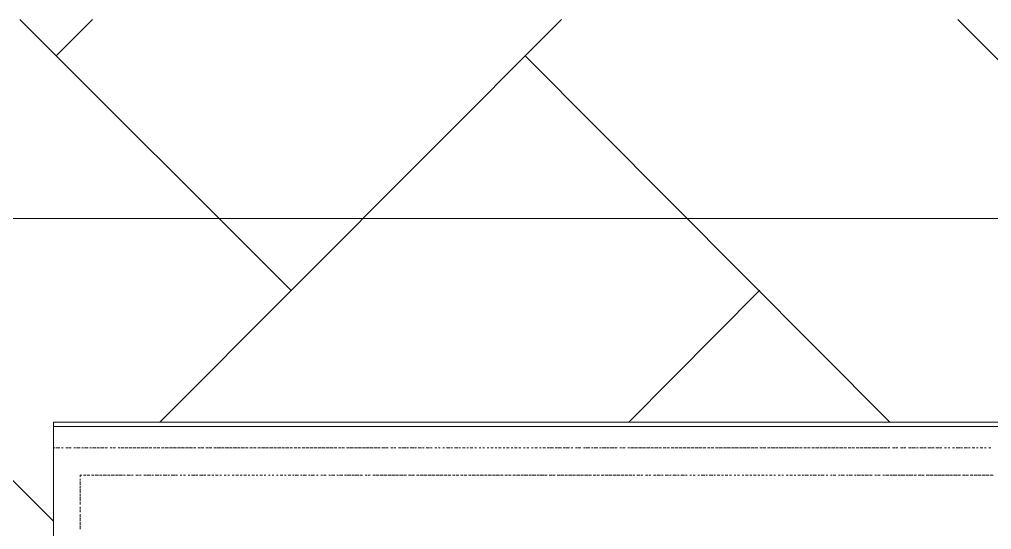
# Model space of a CAD drawing. Header units: millimetres. Extents: x 2928 to 3112, y 1220 to 1280.
# Drawn here: x 2949.936 to 2951.766, y 1237.831 to 1238.792 of the extents above; entities that cross this region are included whole.
import ezdxf

# ---------------------------------------------------------------- set-up
doc = ezdxf.new("R2010")
doc.units = ezdxf.units.MM

msp = doc.modelspace()

# ---------------------------------------------------------------- linework, layer by layer
at = {"color": 9, "linetype": 'Continuous', "lineweight": 13, "true_color": 0xbababa}
for points in [[(2950.44645, 1238.28191), (2949.93644, 1238.79192), (2949.93644, 1238.79192)], [(2950.00477, 1238.72358), (2950.07311, 1238.79192), (2950.07311, 1238.79192)], [(2950.19978, 1238.03358), (2950.95645, 1238.79192), (2950.95645, 1238.79192)], [(2952.21314, 1238.28191), (2951.70313, 1238.79192), (2951.70313, 1238.79192)], [(2949.99977, 1237.84691), (2949.12143, 1238.72358), (2949.12143, 1238.72358)], [(2951.5748, 1238.03358), (2950.88812, 1238.72358), (2950.88812, 1238.72358)], [(2951.08312, 1238.03358), (2951.32979, 1238.28191), (2951.32979, 1238.28191)]]:
    msp.add_lwpolyline(points, dxfattribs=at)
at = {"color": 253, "linetype": 'Continuous', "lineweight": 5, "true_color": 0x9a9a9a}
for points in [[(2939.59296, 1238.41691), (2954.67317, 1238.41691), (2954.67317, 1238.41691)], [(2949.99977, 1238.02524), (2952.0148, 1238.02524), (2952.0148, 1238.02524)]]:
    msp.add_lwpolyline(points, dxfattribs=at)
at = {"color": 7, "linetype": 'Continuous', "lineweight": 20, "true_color": 0x000007}
msp.add_lwpolyline([(2949.99977, 1237.5819), (2952.0148, 1237.5819), (2952.0148, 1238.03358), (2949.99977, 1238.03358)], close=True, dxfattribs=at)
at = {"color": 252, "linetype": 'Continuous', "lineweight": 13, "true_color": 0x989898}
for points in [[(2950.00311, 1237.98524), (2949.99977, 1237.98524), (2949.99977, 1237.98524)], [(2950.01144, 1237.98524), (2950.00477, 1237.98524), (2950.00477, 1237.98524)], [(2950.01811, 1237.98524), (2950.01477, 1237.98524), (2950.01477, 1237.98524)], [(2950.02644, 1237.98524), (2950.02311, 1237.98524), (2950.02311, 1237.98524)], [(2950.03311, 1237.98524), (2950.02811, 1237.98524), (2950.02811, 1237.98524)], [(2950.04144, 1237.98524), (2950.03811, 1237.98524), (2950.03811, 1237.98524)], [(2950.04978, 1237.98524), (2950.04311, 1237.98524), (2950.04311, 1237.98524)], [(2950.05644, 1237.98524), (2950.05311, 1237.98524), (2950.05311, 1237.98524)], [(2950.06478, 1237.98524), (2950.05811, 1237.98524), (2950.05811, 1237.98524)], [(2950.07144, 1237.98524), (2950.06811, 1237.98524), (2950.06811, 1237.98524)], [(2950.07978, 1237.98524), (2950.07311, 1237.98524), (2950.07311, 1237.98524)], [(2950.08644, 1237.98524), (2950.08144, 1237.98524), (2950.08144, 1237.98524)], [(2950.09478, 1237.98524), (2950.08811, 1237.98524), (2950.08811, 1237.98524)], [(2950.10144, 1237.98524), (2950.09644, 1237.98524), (2950.09644, 1237.98524)], [(2950.10978, 1237.98524), (2950.10644, 1237.98524), (2950.10644, 1237.98524)], [(2950.11644, 1237.98524), (2950.11144, 1237.98524), (2950.11144, 1237.98524)], [(2950.12478, 1237.98524), (2950.12144, 1237.98524), (2950.12144, 1237.98524)], [(2950.13311, 1237.98524), (2950.12644, 1237.98524), (2950.12644, 1237.98524)], [(2950.13978, 1237.98524), (2950.13478, 1237.98524), (2950.13478, 1237.98524)], [(2950.14811, 1237.98524), (2950.14144, 1237.98524), (2950.14144, 1237.98524)], [(2950.15478, 1237.98524), (2950.14978, 1237.98524), (2950.14978, 1237.98524)], [(2950.16311, 1237.98524), (2950.15644, 1237.98524), (2950.15644, 1237.98524)], [(2950.16978, 1237.98524), (2950.16478, 1237.98524), (2950.16478, 1237.98524)], [(2950.17811, 1237.98524), (2950.17144, 1237.98524), (2950.17144, 1237.98524)], [(2950.18478, 1237.98524), (2950.17978, 1237.98524), (2950.17978, 1237.98524)], [(2950.19311, 1237.98524), (2950.18811, 1237.98524), (2950.18811, 1237.98524)], [(2950.19978, 1237.98524), (2950.19478, 1237.98524), (2950.19478, 1237.98524)], [(2950.20811, 1237.98524), (2950.20311, 1237.98524), (2950.20311, 1237.98524)], [(2950.21644, 1237.98524), (2950.20978, 1237.98524), (2950.20978, 1237.98524)], [(2950.22311, 1237.98524), (2950.21811, 1237.98524), (2950.21811, 1237.98524)], [(2950.23144, 1237.98524), (2950.22478, 1237.98524), (2950.22478, 1237.98524)], [(2950.23811, 1237.98524), (2950.23311, 1237.98524), (2950.23311, 1237.98524)], [(2950.24644, 1237.98524), (2950.23978, 1237.98524), (2950.23978, 1237.98524)], [(2950.25311, 1237.98524), (2950.24811, 1237.98524), (2950.24811, 1237.98524)], [(2950.26145, 1237.98524), (2950.25478, 1237.98524), (2950.25478, 1237.98524)], [(2950.26811, 1237.98524), (2950.26311, 1237.98524), (2950.26311, 1237.98524)], [(2950.27645, 1237.98524), (2950.27145, 1237.98524), (2950.27145, 1237.98524)], [(2950.28311, 1237.98524), (2950.27811, 1237.98524), (2950.27811, 1237.98524)], [(2950.29145, 1237.98524), (2950.28645, 1237.98524), (2950.28645, 1237.98524)], [(2950.29811, 1237.98524), (2950.29311, 1237.98524), (2950.29311, 1237.98524)], [(2950.30645, 1237.98524), (2950.30145, 1237.98524), (2950.30145, 1237.98524)], [(2950.31478, 1237.98524), (2950.30811, 1237.98524), (2950.30811, 1237.98524)], [(2950.32145, 1237.98524), (2950.31645, 1237.98524), (2950.31645, 1237.98524)], [(2950.32978, 1237.98524), (2950.32311, 1237.98524), (2950.32311, 1237.98524)], [(2950.33645, 1237.98524), (2950.33145, 1237.98524), (2950.33145, 1237.98524)], [(2950.34478, 1237.98524), (2950.33811, 1237.98524), (2950.33811, 1237.98524)], [(2950.35145, 1237.98524), (2950.34645, 1237.98524), (2950.34645, 1237.98524)], [(2950.35978, 1237.98524), (2950.35311, 1237.98524), (2950.35311, 1237.98524)], [(2950.36645, 1237.98524), (2950.36145, 1237.98524), (2950.36145, 1237.98524)], [(2950.37478, 1237.98524), (2950.36978, 1237.98524), (2950.36978, 1237.98524)], [(2950.38145, 1237.98524), (2950.37645, 1237.98524), (2950.37645, 1237.98524)], [(2950.38978, 1237.98524), (2950.38478, 1237.98524), (2950.38478, 1237.98524)], [(2950.39811, 1237.98524), (2950.39145, 1237.98524), (2950.39145, 1237.98524)], [(2950.40478, 1237.98524), (2950.39978, 1237.98524), (2950.39978, 1237.98524)], [(2950.41311, 1237.98524), (2950.40645, 1237.98524), (2950.40645, 1237.98524)], [(2950.41978, 1237.98524), (2950.41478, 1237.98524), (2950.41478, 1237.98524)], [(2950.42811, 1237.98524), (2950.42145, 1237.98524), (2950.42145, 1237.98524)], [(2950.43478, 1237.98524), (2950.42978, 1237.98524), (2950.42978, 1237.98524)], [(2950.44311, 1237.98524), (2950.43645, 1237.98524), (2950.43645, 1237.98524)], [(2950.44978, 1237.98524), (2950.44478, 1237.98524), (2950.44478, 1237.98524)], [(2950.45811, 1237.98524), (2950.45311, 1237.98524), (2950.45311, 1237.98524)], [(2950.46478, 1237.98524), (2950.45978, 1237.98524), (2950.45978, 1237.98524)], [(2950.47311, 1237.98524), (2950.46811, 1237.98524), (2950.46811, 1237.98524)], [(2950.48145, 1237.98524), (2950.47478, 1237.98524), (2950.47478, 1237.98524)], [(2950.48811, 1237.98524), (2950.48311, 1237.98524), (2950.48311, 1237.98524)], [(2950.49645, 1237.98524), (2950.48978, 1237.98524), (2950.48978, 1237.98524)], [(2950.50312, 1237.98524), (2950.49812, 1237.98524), (2950.49812, 1237.98524)], [(2950.51145, 1237.98524), (2950.50478, 1237.98524), (2950.50478, 1237.98524)], [(2950.51812, 1237.98524), (2950.51312, 1237.98524), (2950.51312, 1237.98524)], [(2950.52645, 1237.98524), (2950.51978, 1237.98524), (2950.51978, 1237.98524)], [(2950.53312, 1237.98524), (2950.52812, 1237.98524), (2950.52812, 1237.98524)], [(2950.54145, 1237.98524), (2950.53645, 1237.98524), (2950.53645, 1237.98524)], [(2950.54812, 1237.98524), (2950.54312, 1237.98524), (2950.54312, 1237.98524)], [(2950.55645, 1237.98524), (2950.55145, 1237.98524), (2950.55145, 1237.98524)], [(2950.56478, 1237.98524), (2950.55812, 1237.98524), (2950.55812, 1237.98524)], [(2950.57145, 1237.98524), (2950.56645, 1237.98524), (2950.56645, 1237.98524)], [(2950.57978, 1237.98524), (2950.57312, 1237.98524), (2950.57312, 1237.98524)], [(2950.58645, 1237.98524), (2950.58145, 1237.98524), (2950.58145, 1237.98524)], [(2950.59478, 1237.98524), (2950.58812, 1237.98524), (2950.58812, 1237.98524)], [(2950.60145, 1237.98524), (2950.59645, 1237.98524), (2950.59645, 1237.98524)], [(2950.60978, 1237.98524), (2950.60312, 1237.98524), (2950.60312, 1237.98524)], [(2950.61478, 1237.98524), (2950.61145, 1237.98524), (2950.61145, 1237.98524)], [(2950.62478, 1237.98524), (2950.61812, 1237.98524), (2950.61812, 1237.98524)], [(2950.62978, 1237.98524), (2950.62645, 1237.98524), (2950.62645, 1237.98524)], [(2950.63978, 1237.98524), (2950.63478, 1237.98524), (2950.63478, 1237.98524)], [(2950.64478, 1237.98524), (2950.64145, 1237.98524), (2950.64145, 1237.98524)], [(2950.65478, 1237.98524), (2950.64978, 1237.98524), (2950.64978, 1237.98524)], [(2950.66312, 1237.98524), (2950.65645, 1237.98524), (2950.65645, 1237.98524)], [(2950.66812, 1237.98524), (2950.66478, 1237.98524), (2950.66478, 1237.98524)], [(2950.67812, 1237.98524), (2950.67145, 1237.98524), (2950.67145, 1237.98524)], [(2950.68312, 1237.98524), (2950.67978, 1237.98524), (2950.67978, 1237.98524)], [(2950.69312, 1237.98524), (2950.68645, 1237.98524), (2950.68645, 1237.98524)], [(2950.69812, 1237.98524), (2950.69478, 1237.98524), (2950.69478, 1237.98524)], [(2950.70812, 1237.98524), (2950.70145, 1237.98524), (2950.70145, 1237.98524)], [(2950.71312, 1237.98524), (2950.70978, 1237.98524), (2950.70978, 1237.98524)], [(2950.72145, 1237.98524), (2950.71812, 1237.98524), (2950.71812, 1237.98524)], [(2950.72812, 1237.98524), (2950.72478, 1237.98524), (2950.72478, 1237.98524)], [(2950.73645, 1237.98524), (2950.73312, 1237.98524), (2950.73312, 1237.98524)], [(2950.74645, 1237.98524), (2950.73979, 1237.98524), (2950.73979, 1237.98524)], [(2950.75145, 1237.98524), (2950.74812, 1237.98524), (2950.74812, 1237.98524)], [(2950.76145, 1237.98524), (2950.75479, 1237.98524), (2950.75479, 1237.98524)], [(2950.76645, 1237.98524), (2950.76312, 1237.98524), (2950.76312, 1237.98524)], [(2950.77479, 1237.98524), (2950.76979, 1237.98524), (2950.76979, 1237.98524)], [(2950.78145, 1237.98524), (2950.77812, 1237.98524), (2950.77812, 1237.98524)], [(2950.78979, 1237.98524), (2950.78479, 1237.98524), (2950.78479, 1237.98524)], [(2950.79645, 1237.98524), (2950.79312, 1237.98524), (2950.79312, 1237.98524)], [(2950.80479, 1237.98524), (2950.80145, 1237.98524), (2950.80145, 1237.98524)], [(2950.81145, 1237.98524), (2950.80812, 1237.98524), (2950.80812, 1237.98524)], [(2950.81979, 1237.98524), (2950.81645, 1237.98524), (2950.81645, 1237.98524)], [(2950.82812, 1237.98524), (2950.82312, 1237.98524), (2950.82312, 1237.98524)], [(2950.83479, 1237.98524), (2950.83145, 1237.98524), (2950.83145, 1237.98524)], [(2950.84312, 1237.98524), (2950.83812, 1237.98524), (2950.83812, 1237.98524)], [(2950.84979, 1237.98524), (2950.84645, 1237.98524), (2950.84645, 1237.98524)], [(2950.85812, 1237.98524), (2950.85312, 1237.98524), (2950.85312, 1237.98524)], [(2950.86479, 1237.98524), (2950.86145, 1237.98524), (2950.86145, 1237.98524)], [(2950.87312, 1237.98524), (2950.86812, 1237.98524), (2950.86812, 1237.98524)], [(2950.87979, 1237.98524), (2950.87645, 1237.98524), (2950.87645, 1237.98524)], [(2950.88812, 1237.98524), (2950.88479, 1237.98524), (2950.88479, 1237.98524)], [(2950.89479, 1237.98524), (2950.89145, 1237.98524), (2950.89145, 1237.98524)], [(2950.90312, 1237.98524), (2950.89979, 1237.98524), (2950.89979, 1237.98524)], [(2950.91145, 1237.98524), (2950.90645, 1237.98524), (2950.90645, 1237.98524)], [(2950.91812, 1237.98524), (2950.91479, 1237.98524), (2950.91479, 1237.98524)], [(2950.92645, 1237.98524), (2950.92145, 1237.98524), (2950.92145, 1237.98524)], [(2950.93312, 1237.98524), (2950.92979, 1237.98524), (2950.92979, 1237.98524)], [(2950.94145, 1237.98524), (2950.93479, 1237.98524), (2950.93479, 1237.98524)], [(2950.94812, 1237.98524), (2950.94479, 1237.98524), (2950.94479, 1237.98524)], [(2950.95645, 1237.98524), (2950.94979, 1237.98524), (2950.94979, 1237.98524)], [(2950.96312, 1237.98524), (2950.95979, 1237.98524), (2950.95979, 1237.98524)], [(2950.97146, 1237.98524), (2950.96479, 1237.98524), (2950.96479, 1237.98524)], [(2950.97812, 1237.98524), (2950.97479, 1237.98524), (2950.97479, 1237.98524)], [(2950.98646, 1237.98524), (2950.98312, 1237.98524), (2950.98312, 1237.98524)], [(2950.99312, 1237.98524), (2950.98812, 1237.98524), (2950.98812, 1237.98524)], [(2951.00146, 1237.98524), (2950.99812, 1237.98524), (2950.99812, 1237.98524)], [(2951.00979, 1237.98524), (2951.00312, 1237.98524), (2951.00312, 1237.98524)], [(2951.01646, 1237.98524), (2951.01312, 1237.98524), (2951.01312, 1237.98524)], [(2951.02479, 1237.98524), (2951.01812, 1237.98524), (2951.01812, 1237.98524)], [(2951.03146, 1237.98524), (2951.02812, 1237.98524), (2951.02812, 1237.98524)], [(2951.03979, 1237.98524), (2951.03312, 1237.98524), (2951.03312, 1237.98524)], [(2951.04646, 1237.98524), (2951.04146, 1237.98524), (2951.04146, 1237.98524)], [(2951.05479, 1237.98524), (2951.04812, 1237.98524), (2951.04812, 1237.98524)], [(2951.06146, 1237.98524), (2951.05646, 1237.98524), (2951.05646, 1237.98524)], [(2951.06979, 1237.98524), (2951.06646, 1237.98524), (2951.06646, 1237.98524)], [(2951.07646, 1237.98524), (2951.07146, 1237.98524), (2951.07146, 1237.98524)], [(2951.08479, 1237.98524), (2951.08146, 1237.98524), (2951.08146, 1237.98524)], [(2951.09312, 1237.98524), (2951.08646, 1237.98524), (2951.08646, 1237.98524)], [(2951.09979, 1237.98524), (2951.09479, 1237.98524), (2951.09479, 1237.98524)], [(2951.10812, 1237.98524), (2951.10146, 1237.98524), (2951.10146, 1237.98524)], [(2951.11479, 1237.98524), (2951.10979, 1237.98524), (2951.10979, 1237.98524)], [(2951.12312, 1237.98524), (2951.11646, 1237.98524), (2951.11646, 1237.98524)], [(2951.12979, 1237.98524), (2951.12479, 1237.98524), (2951.12479, 1237.98524)], [(2951.13812, 1237.98524), (2951.13146, 1237.98524), (2951.13146, 1237.98524)], [(2951.14479, 1237.98524), (2951.13979, 1237.98524), (2951.13979, 1237.98524)], [(2951.15312, 1237.98524), (2951.14812, 1237.98524), (2951.14812, 1237.98524)], [(2951.15979, 1237.98524), (2951.15479, 1237.98524), (2951.15479, 1237.98524)], [(2951.16812, 1237.98524), (2951.16312, 1237.98524), (2951.16312, 1237.98524)], [(2951.17646, 1237.98524), (2951.16979, 1237.98524), (2951.16979, 1237.98524)], [(2951.18312, 1237.98524), (2951.17812, 1237.98524), (2951.17812, 1237.98524)], [(2951.19146, 1237.98524), (2951.18479, 1237.98524), (2951.18479, 1237.98524)], [(2951.19813, 1237.98524), (2951.19312, 1237.98524), (2951.19312, 1237.98524)], [(2951.20646, 1237.98524), (2951.19979, 1237.98524), (2951.19979, 1237.98524)], [(2951.21313, 1237.98524), (2951.20813, 1237.98524), (2951.20813, 1237.98524)], [(2951.22146, 1237.98524), (2951.21479, 1237.98524), (2951.21479, 1237.98524)], [(2951.22813, 1237.98524), (2951.22313, 1237.98524), (2951.22313, 1237.98524)], [(2951.23646, 1237.98524), (2951.23146, 1237.98524), (2951.23146, 1237.98524)], [(2951.24313, 1237.98524), (2951.23813, 1237.98524), (2951.23813, 1237.98524)], [(2951.25146, 1237.98524), (2951.24646, 1237.98524), (2951.24646, 1237.98524)], [(2951.25979, 1237.98524), (2951.25313, 1237.98524), (2951.25313, 1237.98524)], [(2951.26646, 1237.98524), (2951.26146, 1237.98524), (2951.26146, 1237.98524)], [(2951.27479, 1237.98524), (2951.26813, 1237.98524), (2951.26813, 1237.98524)], [(2951.28146, 1237.98524), (2951.27646, 1237.98524), (2951.27646, 1237.98524)], [(2951.28979, 1237.98524), (2951.28313, 1237.98524), (2951.28313, 1237.98524)], [(2951.29646, 1237.98524), (2951.29146, 1237.98524), (2951.29146, 1237.98524)], [(2951.30479, 1237.98524), (2951.29813, 1237.98524), (2951.29813, 1237.98524)], [(2951.31146, 1237.98524), (2951.30646, 1237.98524), (2951.30646, 1237.98524)], [(2951.31979, 1237.98524), (2951.31313, 1237.98524), (2951.31313, 1237.98524)], [(2951.32646, 1237.98524), (2951.32146, 1237.98524), (2951.32146, 1237.98524)], [(2951.33479, 1237.98524), (2951.32979, 1237.98524), (2951.32979, 1237.98524)], [(2951.34146, 1237.98524), (2951.33646, 1237.98524), (2951.33646, 1237.98524)], [(2951.34979, 1237.98524), (2951.34479, 1237.98524), (2951.34479, 1237.98524)], [(2951.35813, 1237.98524), (2951.35146, 1237.98524), (2951.35146, 1237.98524)], [(2951.36479, 1237.98524), (2951.35979, 1237.98524), (2951.35979, 1237.98524)], [(2951.37313, 1237.98524), (2951.36646, 1237.98524), (2951.36646, 1237.98524)], [(2951.37979, 1237.98524), (2951.37479, 1237.98524), (2951.37479, 1237.98524)], [(2951.38813, 1237.98524), (2951.38146, 1237.98524), (2951.38146, 1237.98524)], [(2951.39479, 1237.98524), (2951.38979, 1237.98524), (2951.38979, 1237.98524)], [(2951.40313, 1237.98524), (2951.39646, 1237.98524), (2951.39646, 1237.98524)], [(2951.40979, 1237.98524), (2951.40479, 1237.98524), (2951.40479, 1237.98524)], [(2951.41813, 1237.98524), (2951.41313, 1237.98524), (2951.41313, 1237.98524)], [(2951.42479, 1237.98524), (2951.41979, 1237.98524), (2951.41979, 1237.98524)], [(2951.43313, 1237.98524), (2951.42813, 1237.98524), (2951.42813, 1237.98524)], [(2951.44146, 1237.98524), (2951.4348, 1237.98524), (2951.4348, 1237.98524)], [(2951.44813, 1237.98524), (2951.44313, 1237.98524), (2951.44313, 1237.98524)], [(2951.45646, 1237.98524), (2951.4498, 1237.98524), (2951.4498, 1237.98524)], [(2951.46313, 1237.98524), (2951.45813, 1237.98524), (2951.45813, 1237.98524)], [(2951.47146, 1237.98524), (2951.4648, 1237.98524), (2951.4648, 1237.98524)], [(2951.47813, 1237.98524), (2951.47313, 1237.98524), (2951.47313, 1237.98524)], [(2951.48646, 1237.98524), (2951.4798, 1237.98524), (2951.4798, 1237.98524)], [(2951.49313, 1237.98524), (2951.48813, 1237.98524), (2951.48813, 1237.98524)], [(2951.50146, 1237.98524), (2951.49646, 1237.98524), (2951.49646, 1237.98524)], [(2951.50813, 1237.98524), (2951.50313, 1237.98524), (2951.50313, 1237.98524)], [(2951.51646, 1237.98524), (2951.51146, 1237.98524), (2951.51146, 1237.98524)], [(2951.5248, 1237.98524), (2951.51813, 1237.98524), (2951.51813, 1237.98524)], [(2951.53146, 1237.98524), (2951.52646, 1237.98524), (2951.52646, 1237.98524)], [(2951.5398, 1237.98524), (2951.53313, 1237.98524), (2951.53313, 1237.98524)], [(2951.54646, 1237.98524), (2951.54146, 1237.98524), (2951.54146, 1237.98524)], [(2951.5548, 1237.98524), (2951.54813, 1237.98524), (2951.54813, 1237.98524)], [(2951.56146, 1237.98524), (2951.55646, 1237.98524), (2951.55646, 1237.98524)], [(2951.5698, 1237.98524), (2951.56313, 1237.98524), (2951.56313, 1237.98524)], [(2951.5748, 1237.98524), (2951.57146, 1237.98524), (2951.57146, 1237.98524)], [(2951.5848, 1237.98524), (2951.5798, 1237.98524), (2951.5798, 1237.98524)], [(2951.5898, 1237.98524), (2951.58646, 1237.98524), (2951.58646, 1237.98524)], [(2951.5998, 1237.98524), (2951.5948, 1237.98524), (2951.5948, 1237.98524)], [(2951.6048, 1237.98524), (2951.60146, 1237.98524), (2951.60146, 1237.98524)], [(2951.6148, 1237.98524), (2951.6098, 1237.98524), (2951.6098, 1237.98524)], [(2951.62313, 1237.98524), (2951.61646, 1237.98524), (2951.61646, 1237.98524)], [(2951.62813, 1237.98524), (2951.6248, 1237.98524), (2951.6248, 1237.98524)], [(2951.63813, 1237.98524), (2951.63146, 1237.98524), (2951.63146, 1237.98524)], [(2951.64313, 1237.98524), (2951.6398, 1237.98524), (2951.6398, 1237.98524)], [(2951.65313, 1237.98524), (2951.64646, 1237.98524), (2951.64646, 1237.98524)], [(2951.65813, 1237.98524), (2951.6548, 1237.98524), (2951.6548, 1237.98524)], [(2951.66813, 1237.98524), (2951.66147, 1237.98524), (2951.66147, 1237.98524)], [(2951.67313, 1237.98524), (2951.6698, 1237.98524), (2951.6698, 1237.98524)], [(2951.68147, 1237.98524), (2951.67813, 1237.98524), (2951.67813, 1237.98524)], [(2951.68813, 1237.98524), (2951.6848, 1237.98524), (2951.6848, 1237.98524)], [(2951.69647, 1237.98524), (2951.69313, 1237.98524), (2951.69313, 1237.98524)], [(2951.70647, 1237.98524), (2951.6998, 1237.98524), (2951.6998, 1237.98524)], [(2951.71147, 1237.98524), (2951.70813, 1237.98524), (2951.70813, 1237.98524)], [(2951.72147, 1237.98524), (2951.7148, 1237.98524), (2951.7148, 1237.98524)], [(2951.72647, 1237.98524), (2951.72313, 1237.98524), (2951.72313, 1237.98524)], [(2951.7348, 1237.98524), (2951.7298, 1237.98524), (2951.7298, 1237.98524)], [(2951.74147, 1237.98524), (2951.73813, 1237.98524), (2951.73813, 1237.98524)], [(2951.7498, 1237.98524), (2951.7448, 1237.98524), (2951.7448, 1237.98524)], [(2951.75647, 1237.98524), (2951.75313, 1237.98524), (2951.75313, 1237.98524)], [(2951.7648, 1237.98524), (2951.76147, 1237.98524), (2951.76147, 1237.98524)], [(2950.05311, 1237.93357), (2950.04978, 1237.93357), (2950.04978, 1237.93024)], [(2950.04978, 1237.92691), (2950.04978, 1237.92357), (2950.04978, 1237.92357)], [(2950.04978, 1237.92191), (2950.04978, 1237.91524), (2950.04978, 1237.91524)], [(2950.06144, 1237.93357), (2950.05644, 1237.93357), (2950.05644, 1237.93357)], [(2950.06811, 1237.93357), (2950.06311, 1237.93357), (2950.06311, 1237.93357)], [(2950.07644, 1237.93357), (2950.07144, 1237.93357), (2950.07144, 1237.93357)], [(2950.08478, 1237.93357), (2950.07811, 1237.93357), (2950.07811, 1237.93357)], [(2950.09144, 1237.93357), (2950.08644, 1237.93357), (2950.08644, 1237.93357)], [(2950.09978, 1237.93357), (2950.09311, 1237.93357), (2950.09311, 1237.93357)], [(2950.10644, 1237.93357), (2950.10144, 1237.93357), (2950.10144, 1237.93357)], [(2950.11478, 1237.93357), (2950.10811, 1237.93357), (2950.10811, 1237.93357)], [(2950.12144, 1237.93357), (2950.11644, 1237.93357), (2950.11644, 1237.93357)], [(2950.12978, 1237.93357), (2950.12311, 1237.93357), (2950.12311, 1237.93357)], [(2950.13478, 1237.93357), (2950.13144, 1237.93357), (2950.13144, 1237.93357)], [(2950.14478, 1237.93357), (2950.13811, 1237.93357), (2950.13811, 1237.93357)], [(2950.14978, 1237.93357), (2950.14644, 1237.93357), (2950.14644, 1237.93357)], [(2950.15978, 1237.93357), (2950.15478, 1237.93357), (2950.15478, 1237.93357)], [(2950.16478, 1237.93357), (2950.16144, 1237.93357), (2950.16144, 1237.93357)], [(2950.17478, 1237.93357), (2950.16978, 1237.93357), (2950.16978, 1237.93357)], [(2950.18311, 1237.93357), (2950.17644, 1237.93357), (2950.17644, 1237.93357)], [(2950.18811, 1237.93357), (2950.18478, 1237.93357), (2950.18478, 1237.93357)], [(2950.19811, 1237.93357), (2950.19144, 1237.93357), (2950.19144, 1237.93357)], [(2950.20311, 1237.93357), (2950.19978, 1237.93357), (2950.19978, 1237.93357)], [(2950.21311, 1237.93357), (2950.20644, 1237.93357), (2950.20644, 1237.93357)], [(2950.21811, 1237.93357), (2950.21478, 1237.93357), (2950.21478, 1237.93357)], [(2950.22811, 1237.93357), (2950.22144, 1237.93357), (2950.22144, 1237.93357)], [(2950.23311, 1237.93357), (2950.22978, 1237.93357), (2950.22978, 1237.93357)], [(2950.24144, 1237.93357), (2950.23811, 1237.93357), (2950.23811, 1237.93357)], [(2950.24811, 1237.93357), (2950.24478, 1237.93357), (2950.24478, 1237.93357)], [(2950.25644, 1237.93357), (2950.25311, 1237.93357), (2950.25311, 1237.93357)], [(2950.26645, 1237.93357), (2950.25978, 1237.93357), (2950.25978, 1237.93357)], [(2950.27145, 1237.93357), (2950.26811, 1237.93357), (2950.26811, 1237.93357)], [(2950.28145, 1237.93357), (2950.27478, 1237.93357), (2950.27478, 1237.93357)], [(2950.28645, 1237.93357), (2950.28311, 1237.93357), (2950.28311, 1237.93357)], [(2950.29478, 1237.93357), (2950.28978, 1237.93357), (2950.28978, 1237.93357)], [(2950.30145, 1237.93357), (2950.29811, 1237.93357), (2950.29811, 1237.93357)], [(2950.30978, 1237.93357), (2950.30478, 1237.93357), (2950.30478, 1237.93357)], [(2950.31645, 1237.93357), (2950.31311, 1237.93357), (2950.31311, 1237.93357)], [(2950.32478, 1237.93357), (2950.32145, 1237.93357), (2950.32145, 1237.93357)], [(2950.33145, 1237.93357), (2950.32811, 1237.93357), (2950.32811, 1237.93357)], [(2950.33978, 1237.93357), (2950.33645, 1237.93357), (2950.33645, 1237.93357)], [(2950.34811, 1237.93357), (2950.34311, 1237.93357), (2950.34311, 1237.93357)], [(2950.35478, 1237.93357), (2950.35145, 1237.93357), (2950.35145, 1237.93357)], [(2950.36311, 1237.93357), (2950.35811, 1237.93357), (2950.35811, 1237.93357)], [(2950.36978, 1237.93357), (2950.36645, 1237.93357), (2950.36645, 1237.93357)], [(2950.37811, 1237.93357), (2950.37311, 1237.93357), (2950.37311, 1237.93357)], [(2950.38478, 1237.93357), (2950.38145, 1237.93357), (2950.38145, 1237.93357)], [(2950.39311, 1237.93357), (2950.38811, 1237.93357), (2950.38811, 1237.93357)], [(2950.39978, 1237.93357), (2950.39645, 1237.93357), (2950.39645, 1237.93357)], [(2950.40811, 1237.93357), (2950.40478, 1237.93357), (2950.40478, 1237.93357)], [(2950.41478, 1237.93357), (2950.41145, 1237.93357), (2950.41145, 1237.93357)], [(2950.42311, 1237.93357), (2950.41978, 1237.93357), (2950.41978, 1237.93357)], [(2950.43145, 1237.93357), (2950.42645, 1237.93357), (2950.42645, 1237.93357)], [(2950.43811, 1237.93357), (2950.43478, 1237.93357), (2950.43478, 1237.93357)], [(2950.44645, 1237.93357), (2950.44145, 1237.93357), (2950.44145, 1237.93357)], [(2950.45311, 1237.93357), (2950.44978, 1237.93357), (2950.44978, 1237.93357)], [(2950.46145, 1237.93357), (2950.45478, 1237.93357), (2950.45478, 1237.93357)], [(2950.46811, 1237.93357), (2950.46478, 1237.93357), (2950.46478, 1237.93357)], [(2950.47645, 1237.93357), (2950.46978, 1237.93357), (2950.46978, 1237.93357)], [(2950.48311, 1237.93357), (2950.47978, 1237.93357), (2950.47978, 1237.93357)], [(2950.49145, 1237.93357), (2950.48478, 1237.93357), (2950.48478, 1237.93357)], [(2950.49812, 1237.93357), (2950.49478, 1237.93357), (2950.49478, 1237.93357)], [(2950.50645, 1237.93357), (2950.50312, 1237.93357), (2950.50312, 1237.93357)], [(2950.51312, 1237.93357), (2950.50812, 1237.93357), (2950.50812, 1237.93357)], [(2950.52145, 1237.93357), (2950.51812, 1237.93357), (2950.51812, 1237.93357)], [(2950.52978, 1237.93357), (2950.52312, 1237.93357), (2950.52312, 1237.93357)], [(2950.53645, 1237.93357), (2950.53312, 1237.93357), (2950.53312, 1237.93357)], [(2950.54478, 1237.93357), (2950.53812, 1237.93357), (2950.53812, 1237.93357)], [(2950.55145, 1237.93357), (2950.54812, 1237.93357), (2950.54812, 1237.93357)], [(2950.55978, 1237.93357), (2950.55312, 1237.93357), (2950.55312, 1237.93357)], [(2950.56645, 1237.93357), (2950.56145, 1237.93357), (2950.56145, 1237.93357)], [(2950.57478, 1237.93357), (2950.56812, 1237.93357), (2950.56812, 1237.93357)], [(2950.58145, 1237.93357), (2950.57645, 1237.93357), (2950.57645, 1237.93357)], [(2950.58978, 1237.93357), (2950.58645, 1237.93357), (2950.58645, 1237.93357)], [(2950.59645, 1237.93357), (2950.59145, 1237.93357), (2950.59145, 1237.93357)], [(2950.60478, 1237.93357), (2950.60145, 1237.93357), (2950.60145, 1237.93357)], [(2950.61312, 1237.93357), (2950.60645, 1237.93357), (2950.60645, 1237.93357)], [(2950.61978, 1237.93357), (2950.61478, 1237.93357), (2950.61478, 1237.93357)], [(2950.62812, 1237.93357), (2950.62145, 1237.93357), (2950.62145, 1237.93357)], [(2950.63478, 1237.93357), (2950.62978, 1237.93357), (2950.62978, 1237.93357)], [(2950.64312, 1237.93357), (2950.63645, 1237.93357), (2950.63645, 1237.93357)], [(2950.64978, 1237.93357), (2950.64478, 1237.93357), (2950.64478, 1237.93357)], [(2950.65812, 1237.93357), (2950.65145, 1237.93357), (2950.65145, 1237.93357)], [(2950.66478, 1237.93357), (2950.65978, 1237.93357), (2950.65978, 1237.93357)], [(2950.67312, 1237.93357), (2950.66812, 1237.93357), (2950.66812, 1237.93357)], [(2950.67978, 1237.93357), (2950.67478, 1237.93357), (2950.67478, 1237.93357)], [(2950.68812, 1237.93357), (2950.68312, 1237.93357), (2950.68312, 1237.93357)], [(2950.69645, 1237.93357), (2950.68978, 1237.93357), (2950.68978, 1237.93357)], [(2950.70312, 1237.93357), (2950.69812, 1237.93357), (2950.69812, 1237.93357)], [(2950.71145, 1237.93357), (2950.70478, 1237.93357), (2950.70478, 1237.93357)], [(2950.71812, 1237.93357), (2950.71312, 1237.93357), (2950.71312, 1237.93357)], [(2950.72645, 1237.93357), (2950.71978, 1237.93357), (2950.71978, 1237.93357)], [(2950.73312, 1237.93357), (2950.72812, 1237.93357), (2950.72812, 1237.93357)], [(2950.74145, 1237.93357), (2950.73479, 1237.93357), (2950.73479, 1237.93357)], [(2950.74812, 1237.93357), (2950.74312, 1237.93357), (2950.74312, 1237.93357)], [(2950.75645, 1237.93357), (2950.75145, 1237.93357), (2950.75145, 1237.93357)], [(2950.76312, 1237.93357), (2950.75812, 1237.93357), (2950.75812, 1237.93357)], [(2950.77145, 1237.93357), (2950.76645, 1237.93357), (2950.76645, 1237.93357)], [(2950.77812, 1237.93357), (2950.77312, 1237.93357), (2950.77312, 1237.93357)], [(2950.78645, 1237.93357), (2950.78145, 1237.93357), (2950.78145, 1237.93357)], [(2950.79479, 1237.93357), (2950.78812, 1237.93357), (2950.78812, 1237.93357)], [(2950.80145, 1237.93357), (2950.79645, 1237.93357), (2950.79645, 1237.93357)], [(2950.80979, 1237.93357), (2950.80312, 1237.93357), (2950.80312, 1237.93357)], [(2950.81645, 1237.93357), (2950.81145, 1237.93357), (2950.81145, 1237.93357)], [(2950.82479, 1237.93357), (2950.81812, 1237.93357), (2950.81812, 1237.93357)], [(2950.83145, 1237.93357), (2950.82645, 1237.93357), (2950.82645, 1237.93357)], [(2950.83979, 1237.93357), (2950.83312, 1237.93357), (2950.83312, 1237.93357)], [(2950.84645, 1237.93357), (2950.84145, 1237.93357), (2950.84145, 1237.93357)], [(2950.85479, 1237.93357), (2950.84979, 1237.93357), (2950.84979, 1237.93357)], [(2950.86145, 1237.93357), (2950.85645, 1237.93357), (2950.85645, 1237.93357)], [(2950.86979, 1237.93357), (2950.86479, 1237.93357), (2950.86479, 1237.93357)], [(2950.87812, 1237.93357), (2950.87145, 1237.93357), (2950.87145, 1237.93357)], [(2950.88479, 1237.93357), (2950.87979, 1237.93357), (2950.87979, 1237.93357)], [(2950.89312, 1237.93357), (2950.88645, 1237.93357), (2950.88645, 1237.93357)], [(2950.89979, 1237.93357), (2950.89479, 1237.93357), (2950.89479, 1237.93357)], [(2950.90812, 1237.93357), (2950.90145, 1237.93357), (2950.90145, 1237.93357)], [(2950.91479, 1237.93357), (2950.90979, 1237.93357), (2950.90979, 1237.93357)], [(2950.92312, 1237.93357), (2950.91645, 1237.93357), (2950.91645, 1237.93357)], [(2950.92979, 1237.93357), (2950.92479, 1237.93357), (2950.92479, 1237.93357)], [(2950.93812, 1237.93357), (2950.93312, 1237.93357), (2950.93312, 1237.93357)], [(2950.94479, 1237.93357), (2950.93979, 1237.93357), (2950.93979, 1237.93357)], [(2950.95312, 1237.93357), (2950.94812, 1237.93357), (2950.94812, 1237.93357)], [(2950.96146, 1237.93357), (2950.95479, 1237.93357), (2950.95479, 1237.93357)], [(2950.96812, 1237.93357), (2950.96312, 1237.93357), (2950.96312, 1237.93357)], [(2950.97646, 1237.93357), (2950.96979, 1237.93357), (2950.96979, 1237.93357)], [(2950.98312, 1237.93357), (2950.97812, 1237.93357), (2950.97812, 1237.93357)], [(2950.99146, 1237.93357), (2950.98479, 1237.93357), (2950.98479, 1237.93357)], [(2950.99812, 1237.93357), (2950.99312, 1237.93357), (2950.99312, 1237.93357)], [(2951.00646, 1237.93357), (2950.99979, 1237.93357), (2950.99979, 1237.93357)], [(2951.01312, 1237.93357), (2951.00812, 1237.93357), (2951.00812, 1237.93357)], [(2951.02146, 1237.93357), (2951.01646, 1237.93357), (2951.01646, 1237.93357)], [(2951.02812, 1237.93357), (2951.02312, 1237.93357), (2951.02312, 1237.93357)], [(2951.03646, 1237.93357), (2951.03146, 1237.93357), (2951.03146, 1237.93357)], [(2951.04479, 1237.93357), (2951.03812, 1237.93357), (2951.03812, 1237.93357)], [(2951.05146, 1237.93357), (2951.04646, 1237.93357), (2951.04646, 1237.93357)], [(2951.05979, 1237.93357), (2951.05312, 1237.93357), (2951.05312, 1237.93357)], [(2951.06646, 1237.93357), (2951.06146, 1237.93357), (2951.06146, 1237.93357)], [(2951.07479, 1237.93357), (2951.06812, 1237.93357), (2951.06812, 1237.93357)], [(2951.08146, 1237.93357), (2951.07646, 1237.93357), (2951.07646, 1237.93357)], [(2951.08979, 1237.93357), (2951.08312, 1237.93357), (2951.08312, 1237.93357)], [(2951.09479, 1237.93357), (2951.09146, 1237.93357), (2951.09146, 1237.93357)], [(2951.10479, 1237.93357), (2951.09812, 1237.93357), (2951.09812, 1237.93357)], [(2951.10979, 1237.93357), (2951.10646, 1237.93357), (2951.10646, 1237.93357)], [(2951.11979, 1237.93357), (2951.11479, 1237.93357), (2951.11479, 1237.93357)], [(2951.12479, 1237.93357), (2951.12146, 1237.93357), (2951.12146, 1237.93357)], [(2951.13479, 1237.93357), (2951.12979, 1237.93357), (2951.12979, 1237.93357)], [(2951.14312, 1237.93357), (2951.13646, 1237.93357), (2951.13646, 1237.93357)], [(2951.14812, 1237.93357), (2951.14479, 1237.93357), (2951.14479, 1237.93357)], [(2951.15812, 1237.93357), (2951.15146, 1237.93357), (2951.15146, 1237.93357)], [(2951.16312, 1237.93357), (2951.15979, 1237.93357), (2951.15979, 1237.93357)], [(2951.17312, 1237.93357), (2951.16646, 1237.93357), (2951.16646, 1237.93357)], [(2951.17812, 1237.93357), (2951.17479, 1237.93357), (2951.17479, 1237.93357)], [(2951.18812, 1237.93357), (2951.18146, 1237.93357), (2951.18146, 1237.93357)], [(2951.19312, 1237.93357), (2951.18979, 1237.93357), (2951.18979, 1237.93357)], [(2951.20146, 1237.93357), (2951.19813, 1237.93357), (2951.19813, 1237.93357)], [(2951.20813, 1237.93357), (2951.20479, 1237.93357), (2951.20479, 1237.93357)], [(2951.21646, 1237.93357), (2951.21313, 1237.93357), (2951.21313, 1237.93357)], [(2951.22646, 1237.93357), (2951.21979, 1237.93357), (2951.21979, 1237.93357)], [(2951.23146, 1237.93357), (2951.22813, 1237.93357), (2951.22813, 1237.93357)], [(2951.24146, 1237.93357), (2951.23479, 1237.93357), (2951.23479, 1237.93357)], [(2951.24646, 1237.93357), (2951.24313, 1237.93357), (2951.24313, 1237.93357)], [(2951.25479, 1237.93357), (2951.24979, 1237.93357), (2951.24979, 1237.93357)], [(2951.26146, 1237.93357), (2951.25813, 1237.93357), (2951.25813, 1237.93357)], [(2951.26979, 1237.93357), (2951.26479, 1237.93357), (2951.26479, 1237.93357)], [(2951.27646, 1237.93357), (2951.27313, 1237.93357), (2951.27313, 1237.93357)], [(2951.28479, 1237.93357), (2951.28146, 1237.93357), (2951.28146, 1237.93357)], [(2951.29146, 1237.93357), (2951.28813, 1237.93357), (2951.28813, 1237.93357)], [(2951.29979, 1237.93357), (2951.29646, 1237.93357), (2951.29646, 1237.93357)], [(2951.30813, 1237.93357), (2951.30313, 1237.93357), (2951.30313, 1237.93357)], [(2951.31479, 1237.93357), (2951.31146, 1237.93357), (2951.31146, 1237.93357)], [(2951.32313, 1237.93357), (2951.31813, 1237.93357), (2951.31813, 1237.93357)], [(2951.32979, 1237.93357), (2951.32646, 1237.93357), (2951.32646, 1237.93357)], [(2951.33813, 1237.93357), (2951.33313, 1237.93357), (2951.33313, 1237.93357)], [(2951.34479, 1237.93357), (2951.34146, 1237.93357), (2951.34146, 1237.93357)], [(2951.35313, 1237.93357), (2951.34813, 1237.93357), (2951.34813, 1237.93357)], [(2951.35979, 1237.93357), (2951.35646, 1237.93357), (2951.35646, 1237.93357)], [(2951.36813, 1237.93357), (2951.36479, 1237.93357), (2951.36479, 1237.93357)], [(2951.37479, 1237.93357), (2951.37146, 1237.93357), (2951.37146, 1237.93357)], [(2951.38313, 1237.93357), (2951.37979, 1237.93357), (2951.37979, 1237.93357)], [(2951.39146, 1237.93357), (2951.38646, 1237.93357), (2951.38646, 1237.93357)], [(2951.39813, 1237.93357), (2951.39479, 1237.93357), (2951.39479, 1237.93357)], [(2951.40646, 1237.93357), (2951.40146, 1237.93357), (2951.40146, 1237.93357)], [(2951.41313, 1237.93357), (2951.40979, 1237.93357), (2951.40979, 1237.93357)], [(2951.42146, 1237.93357), (2951.41479, 1237.93357), (2951.41479, 1237.93357)], [(2951.42813, 1237.93357), (2951.42479, 1237.93357), (2951.42479, 1237.93357)], [(2951.43646, 1237.93357), (2951.4298, 1237.93357), (2951.4298, 1237.93357)], [(2951.44313, 1237.93357), (2951.4398, 1237.93357), (2951.4398, 1237.93357)], [(2951.45146, 1237.93357), (2951.4448, 1237.93357), (2951.4448, 1237.93357)], [(2951.45813, 1237.93357), (2951.4548, 1237.93357), (2951.4548, 1237.93357)], [(2951.46646, 1237.93357), (2951.46313, 1237.93357), (2951.46313, 1237.93357)], [(2951.47313, 1237.93357), (2951.46813, 1237.93357), (2951.46813, 1237.93357)], [(2951.48146, 1237.93357), (2951.47813, 1237.93357), (2951.47813, 1237.93357)], [(2951.4898, 1237.93357), (2951.48313, 1237.93357), (2951.48313, 1237.93357)], [(2951.49646, 1237.93357), (2951.49313, 1237.93357), (2951.49313, 1237.93357)], [(2951.5048, 1237.93357), (2951.49813, 1237.93357), (2951.49813, 1237.93357)], [(2951.51146, 1237.93357), (2951.50813, 1237.93357), (2951.50813, 1237.93357)], [(2951.5198, 1237.93357), (2951.51313, 1237.93357), (2951.51313, 1237.93357)], [(2951.52646, 1237.93357), (2951.52146, 1237.93357), (2951.52146, 1237.93357)], [(2951.5348, 1237.93357), (2951.52813, 1237.93357), (2951.52813, 1237.93357)], [(2951.54146, 1237.93357), (2951.53646, 1237.93357), (2951.53646, 1237.93357)], [(2951.5498, 1237.93357), (2951.54646, 1237.93357), (2951.54646, 1237.93357)], [(2951.55646, 1237.93357), (2951.55146, 1237.93357), (2951.55146, 1237.93357)], [(2951.5648, 1237.93357), (2951.56146, 1237.93357), (2951.56146, 1237.93357)], [(2951.57313, 1237.93357), (2951.56646, 1237.93357), (2951.56646, 1237.93357)], [(2951.5798, 1237.93357), (2951.5748, 1237.93357), (2951.5748, 1237.93357)], [(2951.58813, 1237.93357), (2951.58146, 1237.93357), (2951.58146, 1237.93357)], [(2951.5948, 1237.93357), (2951.5898, 1237.93357), (2951.5898, 1237.93357)], [(2951.60313, 1237.93357), (2951.59646, 1237.93357), (2951.59646, 1237.93357)], [(2951.6098, 1237.93357), (2951.6048, 1237.93357), (2951.6048, 1237.93357)], [(2951.61813, 1237.93357), (2951.61146, 1237.93357), (2951.61146, 1237.93357)], [(2951.6248, 1237.93357), (2951.6198, 1237.93357), (2951.6198, 1237.93357)], [(2951.63313, 1237.93357), (2951.62813, 1237.93357), (2951.62813, 1237.93357)], [(2951.6398, 1237.93357), (2951.6348, 1237.93357), (2951.6348, 1237.93357)], [(2951.64813, 1237.93357), (2951.64313, 1237.93357), (2951.64313, 1237.93357)], [(2951.65646, 1237.93357), (2951.6498, 1237.93357), (2951.6498, 1237.93357)], [(2951.66313, 1237.93357), (2951.65813, 1237.93357), (2951.65813, 1237.93357)], [(2951.67147, 1237.93357), (2951.6648, 1237.93357), (2951.6648, 1237.93357)], [(2951.67813, 1237.93357), (2951.67313, 1237.93357), (2951.67313, 1237.93357)], [(2951.68647, 1237.93357), (2951.6798, 1237.93357), (2951.6798, 1237.93357)], [(2951.69313, 1237.93357), (2951.68813, 1237.93357), (2951.68813, 1237.93357)], [(2951.70147, 1237.93357), (2951.6948, 1237.93357), (2951.6948, 1237.93357)], [(2951.70813, 1237.93357), (2951.70313, 1237.93357), (2951.70313, 1237.93357)], [(2951.71647, 1237.93357), (2951.71147, 1237.93357), (2951.71147, 1237.93357)], [(2951.72313, 1237.93357), (2951.71813, 1237.93357), (2951.71813, 1237.93357)], [(2951.73147, 1237.93357), (2951.72647, 1237.93357), (2951.72647, 1237.93357)], [(2951.7398, 1237.93357), (2951.73313, 1237.93357), (2951.73313, 1237.93357)], [(2951.74647, 1237.93357), (2951.74147, 1237.93357), (2951.74147, 1237.93357)], [(2951.7548, 1237.93357), (2951.74813, 1237.93357), (2951.74813, 1237.93357)], [(2951.76147, 1237.93357), (2951.75647, 1237.93357), (2951.75647, 1237.93357)], [(2951.7698, 1237.93357), (2951.76313, 1237.93357), (2951.76313, 1237.93357)], [(2950.04978, 1237.91357), (2950.04978, 1237.90857), (2950.04978, 1237.90857)], [(2950.04978, 1237.90691), (2950.04978, 1237.90024), (2950.04978, 1237.90024)], [(2950.04978, 1237.89857), (2950.04978, 1237.89357), (2950.04978, 1237.89357)], [(2950.04978, 1237.89191), (2950.04978, 1237.88524), (2950.04978, 1237.88524)], [(2950.04978, 1237.88357), (2950.04978, 1237.87857), (2950.04978, 1237.87857)], [(2950.04978, 1237.87357), (2950.04978, 1237.87024), (2950.04978, 1237.87024)], [(2950.04978, 1237.86857), (2950.04978, 1237.86357), (2950.04978, 1237.86357)], [(2950.04978, 1237.86024), (2950.04978, 1237.85524), (2950.04978, 1237.85524)], [(2950.04978, 1237.85357), (2950.04978, 1237.84691), (2950.04978, 1237.84691)], [(2950.04978, 1237.84524), (2950.04978, 1237.84024), (2950.04978, 1237.84024)], [(2950.04978, 1237.83857), (2950.04978, 1237.83191), (2950.04978, 1237.83191)]]:
    msp.add_lwpolyline(points, dxfattribs=at)

doc.saveas('drawing.dxf')
